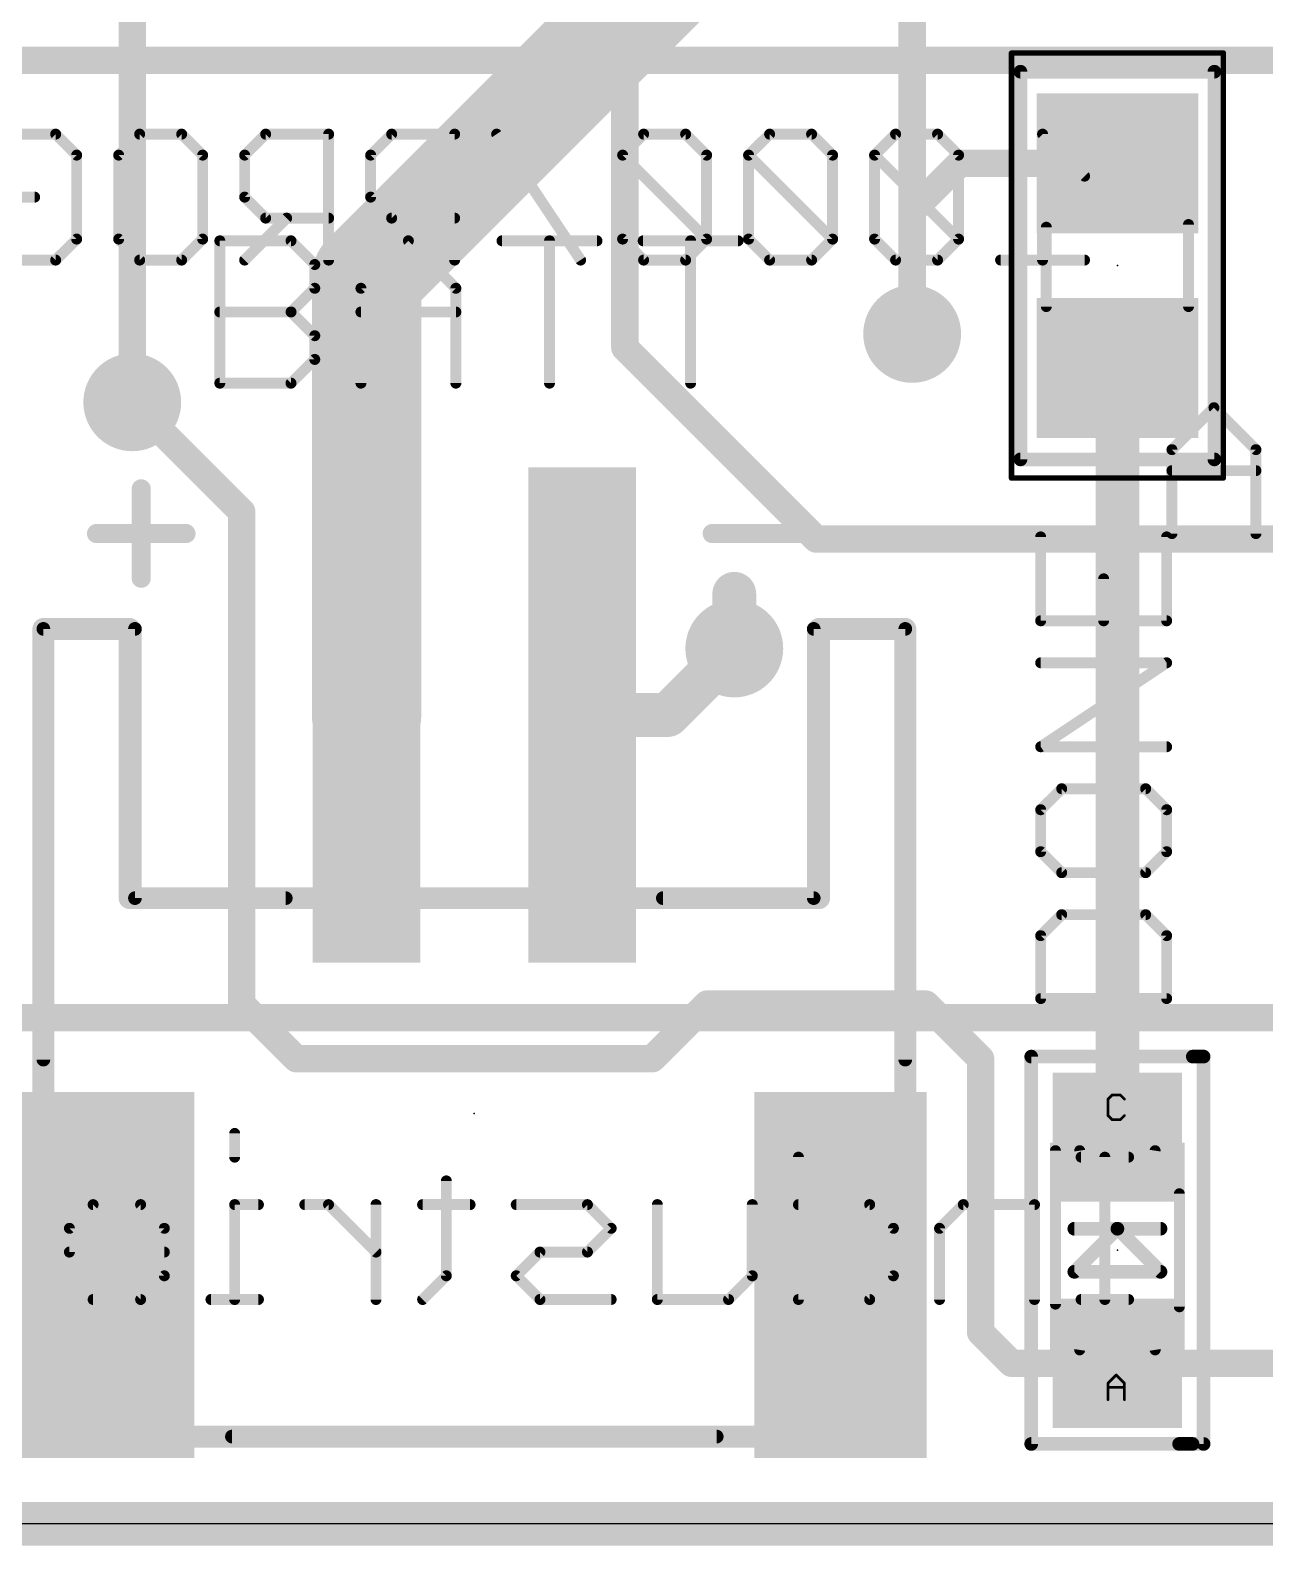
# Model space of a CAD drawing. Extents: x -0.2 to 35.2, y -0.2 to 35.2.
# Drawn here: x 6.17 to 17.62, y -0.2 to 13.87 of the extents above; entities that cross this region are included whole.
import ezdxf

# ---------------------------------------------------------------- set-up
doc = ezdxf.new("R2010")
doc.units = 0
for name, color, linetype in [('1', 12, 'CONTINUOUS'), ('16', 132, 'CONTINUOUS'), ('18', 110, 'CONTINUOUS'), ('20', 53, 'CONTINUOUS'), ('21', 40, 'CONTINUOUS'), ('22', 6, 'CONTINUOUS'), ('23', 53, 'CONTINUOUS'), ('39', 12, 'CONTINUOUS'), ('51', 253, 'CONTINUOUS')]:
    doc.layers.add(name, color=color, linetype=linetype)

# ---------------------------------------------------------------- blocks, each defined once
blk = doc.blocks.new('RECT')
blk.add_solid([(-0.5, -0.5), (0.5, -0.5), (-0.5, 0.5), (0.5, 0.5)])
blk = doc.blocks.new('ROUNDV')
at = {"const_width": 0.5}
blk.add_lwpolyline([(0, -0.25, 1), (0, 0.25, 1), (0, -0.25)], format="xyb", dxfattribs=at)

msp = doc.modelspace()

# ---------------------------------------------------------------- linework, layer by layer
at = {"layer": '1'}
for points, const_width in [([(9.287, 11.573), (12.954, 15.24)], 1.016), ([(14.351, 12.192), (14.793, 12.634)], 0.254), ([(14.793, 12.634), (16.256, 12.634)], 0.254), ([(14.351, 11.049), (14.351, 12.192)], 0.254), ([(9.287, 7.51), (9.287, 11.573)], 1.016), ([(16.256, 3.59), (16.256, 10.734)], 0.4064), ([(8.128, 9.398), (7.112, 10.414)], 0.254), ([(8.128, 4.826), (8.128, 9.398)], 0.254), ([(12.082, 7.51), (12.7, 8.128)], 0.4064), ([(11.287, 7.51), (12.082, 7.51)], 0.4064), ([(8.128, 4.826), (8.636, 4.318)], 0.254), ([(11.938, 4.318), (12.446, 4.826)], 0.254), ([(12.446, 4.826), (14.478, 4.826)], 0.254), ([(14.478, 4.826), (14.986, 4.318)], 0.254), ([(8.636, 4.318), (11.938, 4.318)], 0.254), ([(14.986, 4.318), (14.986, 1.778)], 0.254), ([(14.986, 1.778), (15.274, 1.49)], 0.254), ([(15.274, 1.49), (16.256, 1.49)], 0.254), ([(16.256, 1.49), (18.796, 1.49)], 0.254)]:
    msp.add_lwpolyline(points, dxfattribs=dict(at, const_width=const_width))
for points, const_width in [([(14.793, 12.6975, 1), (14.793, 12.5705)], 0.127), ([(14.8379, 12.5891, 1), (14.7481, 12.6789)], 0.127), ([(16.256, 12.5705, 1), (16.256, 12.6975)], 0.127), ([(14.4145, 12.192, 1), (14.2875, 12.192)], 0.127), ([(14.3061, 12.2369, 1), (14.3959, 12.1471)], 0.127), ([(9.541, 11.573, 1), (9.033, 11.573)], 0.508), ([(9.1074, 11.7526, 1), (9.4666, 11.3934)], 0.508), ([(14.2875, 11.049, 1), (14.4145, 11.049)], 0.127), ([(16.3576, 10.734, 1), (16.1544, 10.734)], 0.2032), ([(7.1569, 10.4589, 1), (7.0671, 10.3691)], 0.127), ([(8.1915, 9.398, 1), (8.0645, 9.398)], 0.127), ([(8.0831, 9.3531, 1), (8.1729, 9.4429)], 0.127), ([(12.7718, 8.0562, 1), (12.6282, 8.1998)], 0.2032), ([(9.033, 7.51, 1), (9.541, 7.51)], 0.508), ([(11.287, 7.6116, 1), (11.287, 7.4084)], 0.2032), ([(12.0102, 7.5818, 1), (12.1538, 7.4382)], 0.2032), ([(12.082, 7.4084, 1), (12.082, 7.6116)], 0.2032), ([(8.1729, 4.8709, 1), (8.0831, 4.7811)], 0.127), ([(12.446, 4.8895, 1), (12.446, 4.7625)], 0.127), ([(12.4909, 4.7811, 1), (12.4011, 4.8709)], 0.127), ([(14.5229, 4.8709, 1), (14.4331, 4.7811)], 0.127), ([(14.478, 4.7625, 1), (14.478, 4.8895)], 0.127), ([(8.0645, 4.826, 1), (8.1915, 4.826)], 0.127), ([(8.636, 4.3815, 1), (8.636, 4.2545)], 0.127), ([(8.5911, 4.2731, 1), (8.6809, 4.3629)], 0.127), ([(11.8931, 4.3629, 1), (11.9829, 4.2731)], 0.127), ([(11.938, 4.2545, 1), (11.938, 4.3815)], 0.127), ([(15.0495, 4.318, 1), (14.9225, 4.318)], 0.127), ([(14.9411, 4.2731, 1), (15.0309, 4.3629)], 0.127), ([(16.1544, 3.59, 1), (16.3576, 3.59)], 0.2032), ([(15.0309, 1.8229, 1), (14.9411, 1.7331)], 0.127), ([(14.9225, 1.778, 1), (15.0495, 1.778)], 0.127), ([(15.274, 1.5535, 1), (15.274, 1.4265)], 0.127), ([(15.2291, 1.4451, 1), (15.3189, 1.5349)], 0.127), ([(16.256, 1.5535, 1), (16.256, 1.4265)], 0.127), ([(16.256, 1.4265, 1), (16.256, 1.5535)], 0.127)]:
    msp.add_lwpolyline(points, format="xyb", dxfattribs=dict(at, const_width=const_width))
at = {"layer": '16'}
for points, const_width in [([(7.112, 10.414), (7.112, 21.59)], 0.254), ([(11.684, 10.922), (11.684, 20.828)], 0.254), ([(14.351, 11.049), (14.351, 16.256)], 0.254), ([(11.684, 10.922), (13.462, 9.144)], 0.254), ([(13.462, 9.144), (19.558, 9.144)], 0.254), ([(12.7, 8.128), (12.7, 8.636)], 0.4064), ([(35, 0), (0, 0)], 0.4064)]:
    msp.add_lwpolyline(points, dxfattribs=dict(at, const_width=const_width))
for points, const_width in [([(11.7289, 10.9669, 1), (11.6391, 10.8771)], 0.127), ([(11.6205, 10.922, 1), (11.7475, 10.922)], 0.127), ([(14.2875, 11.049, 1), (14.4145, 11.049)], 0.127), ([(7.0485, 10.414, 1), (7.1755, 10.414)], 0.127), ([(13.462, 9.2075, 1), (13.462, 9.0805)], 0.127), ([(13.4171, 9.0991, 1), (13.5069, 9.1889)], 0.127), ([(12.8016, 8.636, 1), (12.5984, 8.636)], 0.2032), ([(12.5984, 8.128, 1), (12.8016, 8.128)], 0.2032)]:
    msp.add_lwpolyline(points, format="xyb", dxfattribs=dict(at, const_width=const_width))
at = {"layer": '20'}
msp.add_line((32, 0), (3, 0), dxfattribs=at)
at = {"layer": '21'}
for points, const_width in [([(15.3878, 13.484, 1), (15.3242, 13.484)], 0.0635), ([(15.356, 13.5158, 1), (15.356, 13.4522)], 0.0635), ([(17.1878, 13.484, 1), (17.1243, 13.484)], 0.0635), ([(17.156, 13.4522, 1), (17.156, 13.5158)], 0.0635), ([(7.9502, 11.9137, 1), (7.8994, 11.9137)], 0.0508), ([(7.9248, 11.9391, 1), (7.9248, 11.8883)], 0.0508), ([(8.6037, 11.9317, 1), (8.5678, 11.8958)], 0.0508), ([(8.5858, 11.8883, 1), (8.5858, 11.9391)], 0.0508), ([(9.6931, 11.9317, 1), (9.6572, 11.8958)], 0.0508), ([(9.6931, 11.8958, 1), (9.6572, 11.9317)], 0.0508), ([(10.5442, 11.9391, 1), (10.5442, 11.8883)], 0.0508), ([(11.0103, 11.9137, 1), (10.9595, 11.9137)], 0.0508), ([(11.4255, 11.8883, 1), (11.4255, 11.9391)], 0.0508), ([(11.854, 11.9391, 1), (11.854, 11.8883)], 0.0508), ([(12.32, 11.9137, 1), (12.2692, 11.9137)], 0.0508), ([(12.7353, 11.8883, 1), (12.7353, 11.9391)], 0.0508), ([(8.8315, 11.6934, 1), (8.7807, 11.6934)], 0.0508), ([(8.7881, 11.6754, 1), (8.824, 11.7114)], 0.0508), ([(8.7807, 11.4731, 1), (8.8315, 11.4731)], 0.0508), ([(8.824, 11.4551, 1), (8.7881, 11.491)], 0.0508), ([(9.2599, 11.4731, 1), (9.2091, 11.4731)], 0.0508), ([(9.2166, 11.491, 1), (9.2525, 11.4551)], 0.0508), ([(10.1412, 11.4731, 1), (10.0904, 11.4731)], 0.0508), ([(10.0978, 11.4551, 1), (10.1338, 11.491)], 0.0508), ([(7.9248, 11.2782, 1), (7.9248, 11.2274)], 0.0508), ([(8.6037, 11.2707, 1), (8.5678, 11.2348)], 0.0508), ([(8.5678, 11.2707, 1), (8.6037, 11.2348)], 0.0508), ([(8.5858, 11.2274, 1), (8.5858, 11.2782)], 0.0508), ([(9.2345, 11.2782, 1), (9.2345, 11.2274)], 0.0508), ([(10.1158, 11.2274, 1), (10.1158, 11.2782)], 0.0508), ([(8.8315, 11.0324, 1), (8.7807, 11.0324)], 0.0508), ([(8.7881, 11.0145, 1), (8.824, 11.0504)], 0.0508), ([(8.7807, 10.8121, 1), (8.8315, 10.8121)], 0.0508), ([(8.824, 10.7942, 1), (8.7881, 10.8301)], 0.0508), ([(7.9248, 10.6172, 1), (7.9248, 10.5664)], 0.0508), ([(7.8994, 10.5918, 1), (7.9502, 10.5918)], 0.0508), ([(8.5678, 10.6098, 1), (8.6037, 10.5738)], 0.0508), ([(8.5858, 10.5664, 1), (8.5858, 10.6172)], 0.0508), ([(9.2091, 10.5918, 1), (9.2599, 10.5918)], 0.0508), ([(10.0904, 10.5918, 1), (10.1412, 10.5918)], 0.0508), ([(10.9595, 10.5918, 1), (11.0103, 10.5918)], 0.0508), ([(12.2692, 10.5918, 1), (12.32, 10.5918)], 0.0508), ([(15.356, 9.9158, 1), (15.356, 9.8522)], 0.0635), ([(15.3242, 9.884, 1), (15.3878, 9.884)], 0.0635), ([(17.1243, 9.884, 1), (17.1878, 9.884)], 0.0635), ([(17.156, 9.8522, 1), (17.156, 9.9158)], 0.0635), ([(7.2398, 9.6106, 1), (7.1509, 9.6106)], 0.0889), ([(6.7802, 9.2398, 1), (6.7802, 9.1509)], 0.0889), ([(7.6106, 9.1509, 1), (7.6106, 9.2398)], 0.0889), ([(12.4952, 9.2398, 1), (12.4952, 9.1509)], 0.0889), ([(13.3256, 9.1509, 1), (13.3256, 9.2398)], 0.0889), ([(15.5692, 9.1646, 1), (15.5184, 9.1646)], 0.0508), ([(16.7386, 9.1646, 1), (16.6878, 9.1646)], 0.0508), ([(7.1509, 8.7801, 1), (7.2398, 8.7801)], 0.0889), ([(16.1539, 8.7748, 1), (16.1031, 8.7748)], 0.0508), ([(6.287, 8.3418, 1), (6.287, 8.2782)], 0.0635), ([(6.3187, 8.31, 1), (6.2553, 8.31)], 0.0635), ([(7.1688, 8.31, 1), (7.1053, 8.31)], 0.0635), ([(7.137, 8.2782, 1), (7.137, 8.3418)], 0.0635), ([(13.4688, 8.31, 1), (13.4053, 8.31)], 0.0635), ([(13.437, 8.3418, 1), (13.437, 8.2782)], 0.0635), ([(14.3188, 8.31, 1), (14.2553, 8.31)], 0.0635), ([(14.287, 8.2782, 1), (14.287, 8.3418)], 0.0635), ([(15.5438, 8.4104, 1), (15.5438, 8.3596)], 0.0508), ([(15.5184, 8.385, 1), (15.5692, 8.385)], 0.0508), ([(16.1031, 8.385, 1), (16.1539, 8.385)], 0.0508), ([(16.6878, 8.385, 1), (16.7386, 8.385)], 0.0508), ([(16.7132, 8.3596, 1), (16.7132, 8.4104)], 0.0508), ([(15.5438, 8.0206, 1), (15.5438, 7.9698)], 0.0508), ([(16.7273, 7.9741, 1), (16.6991, 8.0163)], 0.0508), ([(16.7132, 7.9698, 1), (16.7132, 8.0206)], 0.0508), ([(15.5438, 7.241, 1), (15.5438, 7.1902)], 0.0508), ([(15.5297, 7.2367, 1), (15.5579, 7.1945)], 0.0508), ([(16.7132, 7.1902, 1), (16.7132, 7.241)], 0.0508), ([(15.7387, 6.8512, 1), (15.7387, 6.8004)], 0.0508), ([(15.7567, 6.8078, 1), (15.7207, 6.8438)], 0.0508), ([(16.5363, 6.8438, 1), (16.5003, 6.8078)], 0.0508), ([(16.5183, 6.8004, 1), (16.5183, 6.8512)], 0.0508), ([(15.5258, 6.6489, 1), (15.5618, 6.6129)], 0.0508), ([(15.5692, 6.6309, 1), (15.5184, 6.6309)], 0.0508), ([(16.7386, 6.6309, 1), (16.6878, 6.6309)], 0.0508), ([(16.6952, 6.6129, 1), (16.7312, 6.6489)], 0.0508), ([(15.5618, 6.2591, 1), (15.5258, 6.2231)], 0.0508), ([(15.5184, 6.2411, 1), (15.5692, 6.2411)], 0.0508), ([(16.6878, 6.2411, 1), (16.7386, 6.2411)], 0.0508), ([(16.7312, 6.2231, 1), (16.6952, 6.2591)], 0.0508), ([(15.7387, 6.0716, 1), (15.7387, 6.0208)], 0.0508), ([(15.7207, 6.0282, 1), (15.7567, 6.0642)], 0.0508), ([(16.5003, 6.0642, 1), (16.5363, 6.0282)], 0.0508), ([(16.5183, 6.0208, 1), (16.5183, 6.0716)], 0.0508), ([(7.137, 5.8418, 1), (7.137, 5.7783)], 0.0635), ([(7.1053, 5.81, 1), (7.1688, 5.81)], 0.0635), ([(8.537, 5.7783, 1), (8.537, 5.8418)], 0.0635), ([(12.037, 5.8418, 1), (12.037, 5.7783)], 0.0635), ([(13.4053, 5.81, 1), (13.4688, 5.81)], 0.0635), ([(13.437, 5.7783, 1), (13.437, 5.8418)], 0.0635), ([(15.7387, 5.6818, 1), (15.7387, 5.631)], 0.0508), ([(15.7567, 5.6384, 1), (15.7207, 5.6744)], 0.0508), ([(16.5363, 5.6744, 1), (16.5003, 5.6384)], 0.0508), ([(16.5183, 5.631, 1), (16.5183, 5.6818)], 0.0508), ([(15.5258, 5.4795, 1), (15.5618, 5.4435)], 0.0508), ([(15.5692, 5.4615, 1), (15.5184, 5.4615)], 0.0508), ([(16.7386, 5.4615, 1), (16.6878, 5.4615)], 0.0508), ([(16.6952, 5.4435, 1), (16.7312, 5.4795)], 0.0508), ([(15.5438, 4.9022, 1), (15.5438, 4.8514)], 0.0508), ([(16.7132, 4.8514, 1), (16.7132, 4.9022)], 0.0508), ([(15.5184, 4.8768, 1), (15.5692, 4.8768)], 0.0508), ([(16.6878, 4.8768, 1), (16.7386, 4.8768)], 0.0508), ([(15.456, 4.3702, 1), (15.456, 4.3068)], 0.0635), ([(15.4878, 4.3385, 1), (15.4243, 4.3385)], 0.0635), ([(16.956, 4.3702, 1), (16.956, 4.3068)], 0.0635), ([(16.953, 4.3068, 1), (16.953, 4.3702)], 0.0635), ([(17.0877, 4.3385, 1), (17.0243, 4.3385)], 0.0635), ([(17.056, 4.3068, 1), (17.056, 4.3702)], 0.0635), ([(6.2553, 4.31, 1), (6.3187, 4.31)], 0.0635), ([(14.2553, 4.31, 1), (14.3188, 4.31)], 0.0635), ([(15.856, 2.7718, 1), (15.856, 2.7083)], 0.0635), ([(16.2785, 2.7625, 1), (16.2335, 2.7175)], 0.0635), ([(16.256, 2.7718, 1), (16.256, 2.7083)], 0.0635), ([(16.2785, 2.7175, 1), (16.2335, 2.7625)], 0.0635), ([(16.256, 2.7083, 1), (16.256, 2.7718)], 0.0635), ([(16.656, 2.7083, 1), (16.656, 2.7718)], 0.0635), ([(15.8335, 2.3625, 1), (15.8785, 2.3175)], 0.0635), ([(15.856, 2.3718, 1), (15.856, 2.3083)], 0.0635), ([(16.6335, 2.3175, 1), (16.6785, 2.3625)], 0.0635), ([(16.656, 2.3083, 1), (16.656, 2.3718)], 0.0635), ([(8.037, 0.8417, 1), (8.037, 0.7783)], 0.0635), ([(12.537, 0.7783, 1), (12.537, 0.8417)], 0.0635), ([(15.456, 0.7732, 1), (15.456, 0.7098)], 0.0635), ([(15.4243, 0.7415, 1), (15.4878, 0.7415)], 0.0635), ([(16.829, 0.7732, 1), (16.829, 0.7098)], 0.0635), ([(16.829, 0.7732, 1), (16.829, 0.7098)], 0.0635), ([(16.829, 0.7098, 1), (16.829, 0.7732)], 0.0635), ([(16.953, 0.7098, 1), (16.953, 0.7732)], 0.0635), ([(17.0243, 0.7415, 1), (17.0877, 0.7415)], 0.0635), ([(17.056, 0.7098, 1), (17.056, 0.7732)], 0.0635)]:
    msp.add_lwpolyline(points, format="xyb", dxfattribs=dict(at, const_width=const_width))
for points, const_width in [([(15.356, 9.884), (15.356, 13.484)], 0.127), ([(15.356, 13.484), (17.156, 13.484)], 0.127), ([(17.156, 13.484), (17.156, 9.884)], 0.127), ([(7.9248, 10.5918), (7.9248, 11.9137)], 0.1016), ([(7.9248, 11.9137), (8.5858, 11.9137)], 0.1016), ([(8.5858, 11.9137), (8.8061, 11.6934)], 0.1016), ([(9.2345, 11.4731), (9.6752, 11.9137)], 0.1016), ([(9.6752, 11.9137), (10.1158, 11.4731)], 0.1016), ([(10.5442, 11.9137), (11.4255, 11.9137)], 0.1016), ([(10.9849, 10.5918), (10.9849, 11.9137)], 0.1016), ([(11.854, 11.9137), (12.7353, 11.9137)], 0.1016), ([(12.2946, 10.5918), (12.2946, 11.9137)], 0.1016), ([(8.8061, 11.6934), (8.8061, 11.4731)], 0.1016), ([(8.8061, 11.4731), (8.5858, 11.2528)], 0.1016), ([(9.2345, 10.5918), (9.2345, 11.4731)], 0.1016), ([(10.1158, 11.4731), (10.1158, 10.5918)], 0.1016), ([(7.9248, 11.2528), (8.5858, 11.2528)], 0.1016), ([(8.5858, 11.2528), (8.8061, 11.0324)], 0.1016), ([(9.2345, 11.2528), (10.1158, 11.2528)], 0.1016), ([(8.8061, 11.0324), (8.8061, 10.8121)], 0.1016), ([(8.8061, 10.8121), (8.5858, 10.5918)], 0.1016), ([(8.5858, 10.5918), (7.9248, 10.5918)], 0.1016), ([(17.156, 9.884), (15.356, 9.884)], 0.127), ([(7.1954, 9.6106), (7.1954, 8.7801)], 0.1778), ([(6.7802, 9.1953), (7.6106, 9.1953)], 0.1778), ([(12.4952, 9.1953), (13.3256, 9.1953)], 0.1778), ([(15.5438, 9.1646), (15.5438, 8.385)], 0.1016), ([(16.7132, 8.385), (16.7132, 9.1646)], 0.1016), ([(16.1285, 8.385), (16.1285, 8.7748)], 0.1016), ([(6.287, 4.31), (6.287, 8.31)], 0.127), ([(6.287, 8.31), (7.137, 8.31)], 0.127), ([(7.137, 8.31), (7.137, 5.81)], 0.127), ([(13.437, 5.81), (13.437, 8.31)], 0.127), ([(13.437, 8.31), (14.287, 8.31)], 0.127), ([(14.287, 8.31), (14.287, 4.31)], 0.127), ([(15.5438, 8.385), (16.7132, 8.385)], 0.1016), ([(15.5438, 7.2156), (16.7132, 7.9952)], 0.1016), ([(16.7132, 7.9952), (15.5438, 7.9952)], 0.1016), ([(16.7132, 7.2156), (15.5438, 7.2156)], 0.1016), ([(15.7387, 6.8258), (15.5438, 6.6309)], 0.1016), ([(16.5183, 6.8258), (15.7387, 6.8258)], 0.1016), ([(16.7132, 6.6309), (16.5183, 6.8258)], 0.1016), ([(15.5438, 6.6309), (15.5438, 6.2411)], 0.1016), ([(16.7132, 6.2411), (16.7132, 6.6309)], 0.1016), ([(15.5438, 6.2411), (15.7387, 6.0462)], 0.1016), ([(16.5183, 6.0462), (16.7132, 6.2411)], 0.1016), ([(15.7387, 6.0462), (16.5183, 6.0462)], 0.1016), ([(7.137, 5.81), (8.537, 5.81)], 0.127), ([(12.037, 5.81), (13.437, 5.81)], 0.127), ([(15.7387, 5.6564), (15.5438, 5.4615)], 0.1016), ([(16.5183, 5.6564), (15.7387, 5.6564)], 0.1016), ([(16.7132, 5.4615), (16.5183, 5.6564)], 0.1016), ([(15.5438, 5.4615), (15.5438, 4.8768)], 0.1016), ([(16.7132, 4.8768), (16.7132, 5.4615)], 0.1016), ([(15.5438, 4.8768), (16.7132, 4.8768)], 0.1016), ([(15.456, 0.7415), (15.456, 4.3385)], 0.127), ([(15.456, 4.3385), (16.953, 4.3385)], 0.127), ([(16.956, 4.3385), (17.056, 4.3385)], 0.127), ([(17.056, 4.3385), (17.056, 0.7415)], 0.127), ([(15.856, 2.74), (16.256, 2.74)], 0.127), ([(16.256, 2.74), (15.856, 2.34)], 0.127), ([(16.256, 2.74), (16.656, 2.74)], 0.127), ([(16.656, 2.34), (16.256, 2.74)], 0.127), ([(15.856, 2.34), (16.656, 2.34)], 0.127), ([(12.537, 0.81), (8.037, 0.81)], 0.127), ([(16.829, 0.7415), (15.456, 0.7415)], 0.127), ([(16.953, 0.7415), (16.829, 0.7415)], 0.127), ([(17.056, 0.7415), (16.829, 0.7415)], 0.127)]:
    msp.add_lwpolyline(points, dxfattribs=dict(at, const_width=const_width))
at = {"layer": '22'}
for points, const_width in [([(4.572, 13.589), (29.718, 13.589)], 0.254), ([(6.0113, 12.9042), (6.4011, 12.9042)], 0.1016), ([(6.4011, 12.9042), (6.596, 12.7093)], 0.1016), ([(6.9858, 12.7093), (7.1807, 12.9042)], 0.1016), ([(7.1807, 12.9042), (7.5705, 12.9042)], 0.1016), ([(7.5705, 12.9042), (7.7654, 12.7093)], 0.1016), ([(8.3501, 12.9042), (8.1552, 12.7093)], 0.1016), ([(8.9348, 12.9042), (8.3501, 12.9042)], 0.1016), ([(8.9348, 11.7348), (8.9348, 12.9042)], 0.1016), ([(9.5195, 12.9042), (9.3246, 12.7093)], 0.1016), ([(10.1042, 12.9042), (9.5195, 12.9042)], 0.1016), ([(10.1042, 11.7348), (10.1042, 12.9042)], 0.1016), ([(11.2736, 11.7348), (10.494, 12.9042)], 0.1016), ([(11.8583, 12.9042), (11.6634, 12.7093)], 0.1016), ([(12.2481, 12.9042), (11.8583, 12.9042)], 0.1016), ([(12.443, 12.7093), (12.2481, 12.9042)], 0.1016), ([(13.0277, 12.9042), (12.8328, 12.7093)], 0.1016), ([(13.4175, 12.9042), (13.0277, 12.9042)], 0.1016), ([(13.6124, 12.7093), (13.4175, 12.9042)], 0.1016), ([(14.1971, 12.9042), (14.0022, 12.7093)], 0.1016), ([(14.5869, 12.9042), (14.1971, 12.9042)], 0.1016), ([(14.7818, 12.7093), (14.5869, 12.9042)], 0.1016), ([(15.9512, 12.5144), (15.5614, 12.9042)], 0.1016), ([(15.5614, 12.9042), (15.5614, 11.7348)], 0.1016), ([(6.596, 12.7093), (6.596, 11.9297)], 0.1016), ([(6.9858, 11.9297), (6.9858, 12.7093)], 0.1016), ([(7.7654, 12.7093), (7.7654, 11.9297)], 0.1016), ([(8.1552, 12.7093), (8.1552, 12.3195)], 0.1016), ([(9.3246, 12.7093), (9.3246, 12.3195)], 0.1016), ([(11.6634, 12.7093), (11.6634, 11.9297)], 0.1016), ([(12.443, 11.9297), (11.6634, 12.7093)], 0.1016), ([(12.443, 11.9297), (12.443, 12.7093)], 0.1016), ([(12.8328, 12.7093), (12.8328, 11.9297)], 0.1016), ([(13.6124, 11.9297), (12.8328, 12.7093)], 0.1016), ([(13.6124, 11.9297), (13.6124, 12.7093)], 0.1016), ([(14.0022, 12.7093), (14.0022, 11.9297)], 0.1016), ([(14.7818, 11.9297), (14.0022, 12.7093)], 0.1016), ([(14.7818, 11.9297), (14.7818, 12.7093)], 0.1016), ([(5.8164, 12.3195), (6.2062, 12.3195)], 0.1016), ([(8.1552, 12.3195), (8.3501, 12.1246)], 0.1016), ([(9.3246, 12.3195), (9.5195, 12.1246)], 0.1016), ([(8.545, 12.1246), (8.1552, 11.7348)], 0.1016), ([(8.3501, 12.1246), (8.9348, 12.1246)], 0.1016), ([(9.5195, 12.1246), (10.1042, 12.1246)], 0.1016), ([(6.596, 11.9297), (6.4011, 11.7348)], 0.1016), ([(7.1807, 11.7348), (6.9858, 11.9297)], 0.1016), ([(7.7654, 11.9297), (7.5705, 11.7348)], 0.1016), ([(11.6634, 11.9297), (11.8583, 11.7348)], 0.1016), ([(12.2481, 11.7348), (12.443, 11.9297)], 0.1016), ([(12.8328, 11.9297), (13.0277, 11.7348)], 0.1016), ([(13.4175, 11.7348), (13.6124, 11.9297)], 0.1016), ([(14.0022, 11.9297), (14.1971, 11.7348)], 0.1016), ([(14.5869, 11.7348), (14.7818, 11.9297)], 0.1016), ([(6.4011, 11.7348), (6.0113, 11.7348)], 0.1016), ([(7.5705, 11.7348), (7.1807, 11.7348)], 0.1016), ([(11.8583, 11.7348), (12.2481, 11.7348)], 0.1016), ([(13.0277, 11.7348), (13.4175, 11.7348)], 0.1016), ([(14.1971, 11.7348), (14.5869, 11.7348)], 0.1016), ([(15.9512, 11.7348), (15.1716, 11.7348)], 0.1016), ([(17.1521, 10.3642), (16.7623, 9.9744)], 0.1016), ([(17.5419, 9.9744), (17.1521, 10.3642)], 0.1016), ([(16.7623, 9.9744), (16.7623, 9.1948)], 0.1016), ([(17.5419, 9.1948), (17.5419, 9.9744)], 0.1016), ([(17.5419, 9.7795), (16.7623, 9.7795)], 0.1016), ([(29.718, 4.699), (4.572, 4.699)], 0.254), ([(8.0627, 3.6251), (8.0627, 3.4047)], 0.1016), ([(13.2955, 3.4047), (13.2955, 2.0828)], 0.1016), ([(16.3597, 3.4047), (15.919, 3.4047)], 0.1016), ([(16.1394, 2.0828), (16.1394, 3.4047)], 0.1016), ([(10.0273, 3.1844), (10.0273, 2.3031)], 0.1016), ([(6.7489, 2.9641), (6.5286, 2.7438)], 0.1016), ([(7.1896, 2.9641), (6.7489, 2.9641)], 0.1016), ([(7.4099, 2.7438), (7.1896, 2.9641)], 0.1016), ([(8.2831, 2.9641), (8.0627, 2.9641)], 0.1016), ([(8.0627, 2.9641), (8.0627, 2.0828)], 0.1016), ([(8.9338, 2.9641), (8.7135, 2.9641)], 0.1016), ([(9.3745, 2.5234), (8.9338, 2.9641)], 0.1016), ([(9.3745, 2.0828), (9.3745, 2.9641)], 0.1016), ([(10.2476, 2.9641), (9.807, 2.9641)], 0.1016), ([(11.337, 2.9641), (10.6761, 2.9641)], 0.1016), ([(11.5574, 2.7438), (11.337, 2.9641)], 0.1016), ([(11.9858, 2.0828), (11.9858, 2.9641)], 0.1016), ([(12.8671, 2.9641), (12.8671, 2.3031)], 0.1016), ([(13.9565, 2.9641), (13.2955, 2.9641)], 0.1016), ([(14.1768, 2.7438), (13.9565, 2.9641)], 0.1016), ([(14.8256, 2.9641), (14.6053, 2.7438)], 0.1016), ([(15.4865, 2.9641), (14.8256, 2.9641)], 0.1016), ([(15.4865, 2.0828), (15.4865, 2.9641)], 0.1016), ([(6.5286, 2.7438), (6.5286, 2.5234)], 0.1016), ([(7.4099, 2.3031), (7.4099, 2.7438)], 0.1016), ([(11.337, 2.5234), (11.5574, 2.7438)], 0.1016), ([(14.1768, 2.3031), (14.1768, 2.7438)], 0.1016), ([(14.6053, 2.7438), (14.6053, 2.0828)], 0.1016), ([(6.5286, 2.5234), (7.4099, 2.5234)], 0.1016), ([(10.6761, 2.3031), (10.8964, 2.5234)], 0.1016), ([(10.8964, 2.5234), (11.337, 2.5234)], 0.1016), ([(7.1896, 2.0828), (7.4099, 2.3031)], 0.1016), ([(10.0273, 2.3031), (9.807, 2.0828)], 0.1016), ([(10.8964, 2.0828), (10.6761, 2.3031)], 0.1016), ([(12.8671, 2.3031), (12.6468, 2.0828)], 0.1016), ([(13.9565, 2.0828), (14.1768, 2.3031)], 0.1016), ([(6.7489, 2.0828), (7.1896, 2.0828)], 0.1016), ([(8.2831, 2.0828), (7.8424, 2.0828)], 0.1016), ([(11.5574, 2.0828), (10.8964, 2.0828)], 0.1016), ([(12.6468, 2.0828), (11.9858, 2.0828)], 0.1016), ([(13.2955, 2.0828), (13.9565, 2.0828)], 0.1016), ([(16.3597, 2.0828), (15.919, 2.0828)], 0.1016)]:
    msp.add_lwpolyline(points, dxfattribs=dict(at, const_width=const_width))
at = {"layer": '22', "const_width": 0.0508}
for points in [[(6.4191, 12.9222, 1), (6.3832, 12.8862)], [(6.4011, 12.8788, 1), (6.4011, 12.9296)], [(7.1807, 12.9296, 1), (7.1807, 12.8788)], [(7.1987, 12.8862, 1), (7.1628, 12.9222)], [(7.5885, 12.9222, 1), (7.5526, 12.8862)], [(7.5705, 12.8788, 1), (7.5705, 12.9296)], [(8.3501, 12.9296, 1), (8.3501, 12.8788)], [(8.3681, 12.8862, 1), (8.3322, 12.9222)], [(8.9602, 12.9042, 1), (8.9094, 12.9042)], [(8.9348, 12.8788, 1), (8.9348, 12.9296)], [(9.5195, 12.9296, 1), (9.5195, 12.8788)], [(9.5375, 12.8862, 1), (9.5016, 12.9222)], [(10.1296, 12.9042, 1), (10.0788, 12.9042)], [(10.1042, 12.8788, 1), (10.1042, 12.9296)], [(10.5151, 12.9183, 1), (10.4729, 12.8901)], [(11.8583, 12.9296, 1), (11.8583, 12.8788)], [(11.8763, 12.8862, 1), (11.8404, 12.9222)], [(12.2661, 12.9222, 1), (12.2302, 12.8862)], [(12.2481, 12.8788, 1), (12.2481, 12.9296)], [(13.0277, 12.9296, 1), (13.0277, 12.8788)], [(13.0457, 12.8862, 1), (13.0097, 12.9222)], [(13.4355, 12.9222, 1), (13.3995, 12.8862)], [(13.4175, 12.8788, 1), (13.4175, 12.9296)], [(14.1971, 12.9296, 1), (14.1971, 12.8788)], [(14.2151, 12.8862, 1), (14.1791, 12.9222)], [(14.6049, 12.9222, 1), (14.5689, 12.8862)], [(14.5869, 12.8788, 1), (14.5869, 12.9296)], [(15.5794, 12.9222, 1), (15.5434, 12.8862)], [(15.5868, 12.9042, 1), (15.536, 12.9042)], [(6.6214, 12.7093, 1), (6.5706, 12.7093)], [(6.5781, 12.6913, 1), (6.614, 12.7273)], [(7.0112, 12.7093, 1), (6.9604, 12.7093)], [(6.9679, 12.7273, 1), (7.0038, 12.6913)], [(7.7908, 12.7093, 1), (7.74, 12.7093)], [(7.7475, 12.6913, 1), (7.7834, 12.7273)], [(8.1806, 12.7093, 1), (8.1298, 12.7093)], [(8.1373, 12.7273, 1), (8.1732, 12.6913)], [(9.35, 12.7093, 1), (9.2992, 12.7093)], [(9.3067, 12.7273, 1), (9.3426, 12.6913)], [(11.6888, 12.7093, 1), (11.638, 12.7093)], [(11.6814, 12.7273, 1), (11.6455, 12.6913)], [(11.6455, 12.7273, 1), (11.6814, 12.6913)], [(12.4684, 12.7093, 1), (12.4176, 12.7093)], [(12.425, 12.6913, 1), (12.461, 12.7273)], [(12.8508, 12.7273, 1), (12.8148, 12.6913)], [(12.8148, 12.7273, 1), (12.8508, 12.6913)], [(12.8582, 12.7093, 1), (12.8074, 12.7093)], [(13.6378, 12.7093, 1), (13.587, 12.7093)], [(13.5944, 12.6913, 1), (13.6304, 12.7273)], [(14.0202, 12.7273, 1), (13.9842, 12.6913)], [(13.9842, 12.7273, 1), (14.0202, 12.6913)], [(14.0276, 12.7093, 1), (13.9768, 12.7093)], [(14.8072, 12.7093, 1), (14.7564, 12.7093)], [(14.7638, 12.6913, 1), (14.7998, 12.7273)], [(15.9332, 12.4964, 1), (15.9692, 12.5324)], [(6.2062, 12.2941, 1), (6.2062, 12.3449)], [(8.1732, 12.3375, 1), (8.1373, 12.3015)], [(8.1298, 12.3195, 1), (8.1806, 12.3195)], [(9.3426, 12.3375, 1), (9.3067, 12.3015)], [(9.2992, 12.3195, 1), (9.35, 12.3195)], [(8.3501, 12.15, 1), (8.3501, 12.0992)], [(8.3322, 12.1066, 1), (8.3681, 12.1426)], [(8.563, 12.1066, 1), (8.5271, 12.1426)], [(8.9348, 12.0992, 1), (8.9348, 12.15)], [(9.5195, 12.15, 1), (9.5195, 12.0992)], [(9.5016, 12.1066, 1), (9.5375, 12.1426)], [(10.1042, 12.0992, 1), (10.1042, 12.15)], [(6.614, 11.9117, 1), (6.5781, 11.9477)], [(7.0038, 11.9477, 1), (6.9679, 11.9117)], [(7.7834, 11.9117, 1), (7.7475, 11.9477)], [(11.6814, 11.9477, 1), (11.6455, 11.9117)], [(12.461, 11.9117, 1), (12.425, 11.9477)], [(12.425, 11.9117, 1), (12.461, 11.9477)], [(12.8508, 11.9477, 1), (12.8148, 11.9117)], [(13.6304, 11.9117, 1), (13.5944, 11.9477)], [(13.5944, 11.9117, 1), (13.6304, 11.9477)], [(14.0202, 11.9477, 1), (13.9842, 11.9117)], [(14.7998, 11.9117, 1), (14.7638, 11.9477)], [(14.7638, 11.9117, 1), (14.7998, 11.9477)], [(6.5706, 11.9297, 1), (6.6214, 11.9297)], [(6.9604, 11.9297, 1), (7.0112, 11.9297)], [(7.74, 11.9297, 1), (7.7908, 11.9297)], [(11.638, 11.9297, 1), (11.6888, 11.9297)], [(12.4176, 11.9297, 1), (12.4684, 11.9297)], [(12.8074, 11.9297, 1), (12.8582, 11.9297)], [(13.587, 11.9297, 1), (13.6378, 11.9297)], [(13.9768, 11.9297, 1), (14.0276, 11.9297)], [(14.7564, 11.9297, 1), (14.8072, 11.9297)], [(6.3832, 11.7528, 1), (6.4191, 11.7168)], [(6.4011, 11.7094, 1), (6.4011, 11.7602)], [(7.1807, 11.7602, 1), (7.1807, 11.7094)], [(7.1628, 11.7168, 1), (7.1987, 11.7528)], [(7.5526, 11.7528, 1), (7.5885, 11.7168)], [(7.5705, 11.7094, 1), (7.5705, 11.7602)], [(8.1373, 11.7528, 1), (8.1732, 11.7168)], [(8.9094, 11.7348, 1), (8.9602, 11.7348)], [(10.0788, 11.7348, 1), (10.1296, 11.7348)], [(11.2525, 11.7207, 1), (11.2947, 11.7489)], [(11.8583, 11.7602, 1), (11.8583, 11.7094)], [(11.8404, 11.7168, 1), (11.8763, 11.7528)], [(12.2302, 11.7528, 1), (12.2661, 11.7168)], [(12.2481, 11.7094, 1), (12.2481, 11.7602)], [(13.0277, 11.7602, 1), (13.0277, 11.7094)], [(13.0097, 11.7168, 1), (13.0457, 11.7528)], [(13.3995, 11.7528, 1), (13.4355, 11.7168)], [(13.4175, 11.7094, 1), (13.4175, 11.7602)], [(14.1971, 11.7602, 1), (14.1971, 11.7094)], [(14.1791, 11.7168, 1), (14.2151, 11.7528)], [(14.5689, 11.7528, 1), (14.6049, 11.7168)], [(14.5869, 11.7094, 1), (14.5869, 11.7602)], [(15.1716, 11.7602, 1), (15.1716, 11.7094)], [(15.536, 11.7348, 1), (15.5868, 11.7348)], [(15.9512, 11.7094, 1), (15.9512, 11.7602)], [(17.1701, 10.3822, 1), (17.1342, 10.3462)], [(17.1701, 10.3462, 1), (17.1342, 10.3822)], [(16.7877, 9.9744, 1), (16.7369, 9.9744)], [(16.7444, 9.9924, 1), (16.7803, 9.9564)], [(17.5673, 9.9744, 1), (17.5165, 9.9744)], [(17.524, 9.9564, 1), (17.5599, 9.9924)], [(16.7623, 9.8049, 1), (16.7623, 9.7541)], [(17.5419, 9.7541, 1), (17.5419, 9.8049)], [(16.7369, 9.1948, 1), (16.7877, 9.1948)], [(17.5165, 9.1948, 1), (17.5673, 9.1948)], [(8.0881, 3.6251, 1), (8.0373, 3.6251)], [(8.0373, 3.4047, 1), (8.0881, 3.4047)], [(13.3209, 3.4047, 1), (13.2701, 3.4047)], [(15.919, 3.4301, 1), (15.919, 3.3793)], [(16.1648, 3.4047, 1), (16.114, 3.4047)], [(16.3597, 3.3793, 1), (16.3597, 3.4301)], [(10.0527, 3.1844, 1), (10.0019, 3.1844)], [(6.7489, 2.9895, 1), (6.7489, 2.9387)], [(6.7669, 2.9461, 1), (6.731, 2.982)], [(7.2075, 2.982, 1), (7.1716, 2.9461)], [(7.1896, 2.9387, 1), (7.1896, 2.9895)], [(8.0627, 2.9895, 1), (8.0627, 2.9387)], [(8.0881, 2.9641, 1), (8.0373, 2.9641)], [(8.2831, 2.9387, 1), (8.2831, 2.9895)], [(8.7135, 2.9895, 1), (8.7135, 2.9387)], [(8.9518, 2.982, 1), (8.9159, 2.9461)], [(8.9338, 2.9387, 1), (8.9338, 2.9895)], [(9.3999, 2.9641, 1), (9.3491, 2.9641)], [(9.807, 2.9895, 1), (9.807, 2.9387)], [(10.2476, 2.9387, 1), (10.2476, 2.9895)], [(10.6761, 2.9895, 1), (10.6761, 2.9387)], [(11.355, 2.982, 1), (11.3191, 2.9461)], [(11.337, 2.9387, 1), (11.337, 2.9895)], [(12.0112, 2.9641, 1), (11.9604, 2.9641)], [(12.8925, 2.9641, 1), (12.8417, 2.9641)], [(13.2955, 2.9895, 1), (13.2955, 2.9387)], [(13.9745, 2.982, 1), (13.9385, 2.9461)], [(13.9565, 2.9387, 1), (13.9565, 2.9895)], [(14.8256, 2.9895, 1), (14.8256, 2.9387)], [(14.8435, 2.9461, 1), (14.8076, 2.982)], [(15.5119, 2.9641, 1), (15.4611, 2.9641)], [(15.4865, 2.9387, 1), (15.4865, 2.9895)], [(6.554, 2.7438, 1), (6.5032, 2.7438)], [(6.5107, 2.7617, 1), (6.5466, 2.7258)], [(7.4353, 2.7438, 1), (7.3845, 2.7438)], [(7.3919, 2.7258, 1), (7.4279, 2.7617)], [(11.5753, 2.7258, 1), (11.5394, 2.7617)], [(11.5394, 2.7258, 1), (11.5753, 2.7617)], [(14.2022, 2.7438, 1), (14.1514, 2.7438)], [(14.1589, 2.7258, 1), (14.1948, 2.7617)], [(14.6307, 2.7438, 1), (14.5799, 2.7438)], [(14.5873, 2.7617, 1), (14.6232, 2.7258)], [(6.5286, 2.5488, 1), (6.5286, 2.498)], [(6.5032, 2.5234, 1), (6.554, 2.5234)], [(7.4099, 2.498, 1), (7.4099, 2.5488)], [(9.3565, 2.5055, 1), (9.3924, 2.5414)], [(10.8964, 2.5488, 1), (10.8964, 2.498)], [(10.9144, 2.5055, 1), (10.8784, 2.5414)], [(11.3191, 2.5414, 1), (11.355, 2.5055)], [(11.337, 2.498, 1), (11.337, 2.5488)], [(7.3845, 2.3031, 1), (7.4353, 2.3031)], [(7.4279, 2.2852, 1), (7.3919, 2.3211)], [(10.0019, 2.3031, 1), (10.0527, 2.3031)], [(10.0453, 2.2852, 1), (10.0094, 2.3211)], [(10.694, 2.3211, 1), (10.6581, 2.2852)], [(10.6581, 2.3211, 1), (10.694, 2.2852)], [(12.8417, 2.3031, 1), (12.8925, 2.3031)], [(12.885, 2.2852, 1), (12.8491, 2.3211)], [(14.1514, 2.3031, 1), (14.2022, 2.3031)], [(14.1948, 2.2852, 1), (14.1589, 2.3211)], [(6.7489, 2.1082, 1), (6.7489, 2.0574)], [(7.1716, 2.1008, 1), (7.2075, 2.0648)], [(7.1896, 2.0574, 1), (7.1896, 2.1082)], [(7.8424, 2.1082, 1), (7.8424, 2.0574)], [(8.2831, 2.0574, 1), (8.2831, 2.1082)], [(9.789, 2.1008, 1), (9.825, 2.0648)], [(10.8964, 2.1082, 1), (10.8964, 2.0574)], [(10.8784, 2.0648, 1), (10.9144, 2.1008)], [(11.5574, 2.0574, 1), (11.5574, 2.1082)], [(11.9858, 2.1082, 1), (11.9858, 2.0574)], [(12.6288, 2.1008, 1), (12.6647, 2.0648)], [(12.6468, 2.0574, 1), (12.6468, 2.1082)], [(13.2955, 2.1082, 1), (13.2955, 2.0574)], [(13.9385, 2.1008, 1), (13.9745, 2.0648)], [(13.9565, 2.0574, 1), (13.9565, 2.1082)], [(15.919, 2.1082, 1), (15.919, 2.0574)], [(16.3597, 2.0574, 1), (16.3597, 2.1082)], [(8.0373, 2.0828, 1), (8.0881, 2.0828)], [(9.3491, 2.0828, 1), (9.3999, 2.0828)], [(11.9604, 2.0828, 1), (12.0112, 2.0828)], [(13.2701, 2.0828, 1), (13.3209, 2.0828)], [(14.5799, 2.0828, 1), (14.6307, 2.0828)], [(15.4611, 2.0828, 1), (15.5119, 2.0828)], [(16.114, 2.0828, 1), (16.1648, 2.0828)]]:
    msp.add_lwpolyline(points, format="xyb", dxfattribs=at)
at = {"layer": '23'}
for p in [(16.256, 11.684), (10.287, 3.81), (16.256, 2.54)]:
    msp.add_point(p, dxfattribs=at)
at = {"layer": '39', "const_width": 0.0508}
for points in [[(15.273, 9.711), (15.273, 13.657)], [(15.273, 13.657), (17.239, 13.657)], [(17.239, 13.657), (17.239, 9.711)], [(17.239, 9.711), (15.273, 9.711)]]:
    msp.add_lwpolyline(points, dxfattribs=at)
at = {"layer": '39', "const_width": 0.0254}
for points in [[(15.2857, 13.657, 1), (15.2603, 13.657)], [(15.273, 13.6697, 1), (15.273, 13.6443)], [(17.2517, 13.657, 1), (17.2263, 13.657)], [(17.239, 13.6443, 1), (17.239, 13.6697)], [(15.273, 9.7237, 1), (15.273, 9.6983)], [(15.2603, 9.711, 1), (15.2857, 9.711)], [(17.2263, 9.711, 1), (17.2517, 9.711)], [(17.239, 9.6983, 1), (17.239, 9.7237)]]:
    msp.add_lwpolyline(points, format="xyb", dxfattribs=at)
at = {"layer": '51'}
for points, const_width in [([(16.916, 12.065), (16.916, 11.303)], 0.1016), ([(15.596, 12.04), (15.596, 11.303)], 0.1016), ([(6.287, 0.81), (6.287, 8.31)], 0.2032), ([(6.287, 8.31), (7.087, 8.31)], 0.2032), ([(7.087, 8.31), (7.087, 5.81)], 0.2032), ([(13.487, 5.81), (13.487, 8.31)], 0.2032), ([(13.487, 8.31), (14.287, 8.31)], 0.2032), ([(14.287, 8.31), (14.287, 0.81)], 0.2032), ([(7.087, 5.81), (13.487, 5.81)], 0.2032), ([(16.2068, 3.9815), (16.1687, 3.9434)], 0.0254), ([(16.1687, 3.9434), (16.1687, 3.7908)], 0.0254), ([(16.2831, 3.9815), (16.2068, 3.9815)], 0.0254), ([(16.3212, 3.9434), (16.2831, 3.9815)], 0.0254), ([(16.1687, 3.7908), (16.2068, 3.7527)], 0.0254), ([(16.2831, 3.7527), (16.3212, 3.7908)], 0.0254), ([(16.2068, 3.7527), (16.2831, 3.7527)], 0.0254), ([(15.681, 2.04), (15.681, 3.465)], 0.1016), ([(16.831, 3.065), (16.831, 2.015)], 0.1016), ([(16.1687, 1.3052), (16.245, 1.3815)], 0.0254), ([(16.1687, 1.1527), (16.1687, 1.3052)], 0.0254), ([(16.1687, 1.2671), (16.3212, 1.2671)], 0.0254), ([(16.245, 1.3815), (16.3212, 1.3052)], 0.0254), ([(16.3212, 1.3052), (16.3212, 1.1527)], 0.0254), ([(14.287, 0.81), (6.287, 0.81)], 0.2032)]:
    msp.add_lwpolyline(points, dxfattribs=dict(at, const_width=const_width))
for points, const_width in [([(16.9414, 12.065, 1), (16.8906, 12.065)], 0.0508), ([(15.6214, 12.04, 1), (15.5706, 12.04)], 0.0508), ([(15.5706, 11.303, 1), (15.6214, 11.303)], 0.0508), ([(16.8906, 11.303, 1), (16.9414, 11.303)], 0.0508), ([(6.3378, 8.31, 1), (6.2362, 8.31)], 0.1016), ([(6.287, 8.3608, 1), (6.287, 8.2592)], 0.1016), ([(7.1378, 8.31, 1), (7.0362, 8.31)], 0.1016), ([(7.087, 8.2592, 1), (7.087, 8.3608)], 0.1016), ([(13.5378, 8.31, 1), (13.4362, 8.31)], 0.1016), ([(13.487, 8.3608, 1), (13.487, 8.2592)], 0.1016), ([(14.3378, 8.31, 1), (14.2362, 8.31)], 0.1016), ([(14.287, 8.2592, 1), (14.287, 8.3608)], 0.1016), ([(7.087, 5.8608, 1), (7.087, 5.7592)], 0.1016), ([(13.487, 5.7592, 1), (13.487, 5.8608)], 0.1016), ([(7.0362, 5.81, 1), (7.1378, 5.81)], 0.1016), ([(13.4362, 5.81, 1), (13.5378, 5.81)], 0.1016), ([(16.1751, 3.9434, 1), (16.1623, 3.9434)], 0.0127), ([(16.1642, 3.9479, 1), (16.1732, 3.9389)], 0.0127), ([(16.2068, 3.9878, 1), (16.2068, 3.9751)], 0.0127), ([(16.2113, 3.977, 1), (16.2023, 3.986)], 0.0127), ([(16.2876, 3.986, 1), (16.2786, 3.977)], 0.0127), ([(16.2831, 3.9751, 1), (16.2831, 3.9878)], 0.0127), ([(16.3167, 3.9389, 1), (16.3257, 3.9479)], 0.0127), ([(16.1732, 3.7953, 1), (16.1642, 3.7863)], 0.0127), ([(16.3257, 3.7863, 1), (16.3167, 3.7953)], 0.0127), ([(16.1623, 3.7908, 1), (16.1751, 3.7908)], 0.0127), ([(16.2068, 3.7591, 1), (16.2068, 3.7464)], 0.0127), ([(16.2023, 3.7482, 1), (16.2113, 3.7572)], 0.0127), ([(16.2786, 3.7572, 1), (16.2876, 3.7482)], 0.0127), ([(16.2831, 3.7464, 1), (16.2831, 3.7591)], 0.0127), ([(15.806, 3.287, 1), (15.806, 3.493, 1), (15.806, 3.287)], 0.0762), ([(15.7064, 3.465, 1), (15.6556, 3.465)], 0.0508), ([(15.906, 3.465, 0.8571), (16.606, 3.465)], 0.1016), ([(15.9311, 3.4689, 1), (15.8809, 3.4611)], 0.0508), ([(16.6311, 3.4611, 1), (16.5809, 3.4689)], 0.0508), ([(16.8564, 3.065, 1), (16.8056, 3.065)], 0.0508), ([(15.6556, 2.04, 1), (15.7064, 2.04)], 0.0508), ([(16.8056, 2.015, 1), (16.8564, 2.015)], 0.0508), ([(16.606, 1.615, 0.8571), (15.906, 1.615)], 0.1016), ([(15.8809, 1.6189, 1), (15.9311, 1.6111)], 0.0508), ([(16.5809, 1.6111, 1), (16.6311, 1.6189)], 0.0508), ([(16.1751, 1.3052, 1), (16.1623, 1.3052)], 0.0127), ([(16.1642, 1.3097, 1), (16.1732, 1.3007)], 0.0127), ([(16.1687, 1.2734, 1), (16.1687, 1.2607)], 0.0127), ([(16.2495, 1.386, 1), (16.2405, 1.377)], 0.0127), ([(16.2495, 1.377, 1), (16.2405, 1.386)], 0.0127), ([(16.3276, 1.3052, 1), (16.3149, 1.3052)], 0.0127), ([(16.3167, 1.3007, 1), (16.3257, 1.3097)], 0.0127), ([(16.3212, 1.2607, 1), (16.3212, 1.2734)], 0.0127), ([(16.1623, 1.1527, 1), (16.1751, 1.1527)], 0.0127), ([(16.3149, 1.1527, 1), (16.3276, 1.1527)], 0.0127), ([(6.287, 0.8608, 1), (6.287, 0.7592)], 0.1016), ([(6.2362, 0.81, 1), (6.3378, 0.81)], 0.1016), ([(14.2362, 0.81, 1), (14.3378, 0.81)], 0.1016), ([(14.287, 0.7592, 1), (14.287, 0.8608)], 0.1016)]:
    msp.add_lwpolyline(points, format="xyb", dxfattribs=dict(at, const_width=const_width))

# ---------------------------------------------------------------- block references
at = {"layer": '1', "rotation": 270}
for p, xscale, yscale in [((16.256, 12.634), 1.3, 1.5), ((16.256, 10.734), 1.3, 1.5), ((6.887, 2.31), 3.4, 1.6), ((13.687, 2.31), 3.4, 1.6)]:
    msp.add_blockref('RECT', p, dxfattribs=dict(at, xscale=xscale, yscale=yscale))
at = {"layer": '1', "yscale": 4.6, "rotation": 180}
for p in [(9.287, 7.51), (11.287, 7.51)]:
    msp.add_blockref('RECT', p, dxfattribs=at)
at = {"layer": '1', "xscale": 1.2, "yscale": 1.2}
for p in [(16.256, 3.59), (16.256, 1.49)]:
    msp.add_blockref('RECT', p, dxfattribs=at)
at = {"layer": '18', "xscale": 0.908, "yscale": 0.908}
for p in [(14.351, 11.049), (14.351, 11.049), (7.112, 10.414), (7.112, 10.414), (12.7, 8.128), (12.7, 8.128)]:
    msp.add_blockref('ROUNDV', p, dxfattribs=at)
at = {"layer": '51', "xscale": 0.7501, "yscale": 1.4501, "rotation": 270}
for p in [(16.2571, 12.4012), (16.2571, 10.9534)]:
    msp.add_blockref('RECT', p, dxfattribs=at)
at = {"layer": '51'}
for p, xscale, yscale in [((15.7935, 3.5025), 0.325, 0.075), ((16.7185, 3.29), 0.325, 0.5), ((15.806, 3.171), 0.3, 0.262), ((16.006, 3.165), 0.15, 0.25), ((16.506, 3.165), 0.15, 0.25), ((16.256, 3.1275), 0.4, 0.175), ((15.7935, 1.79), 0.325, 0.5), ((16.006, 1.915), 0.15, 0.25), ((16.256, 1.9525), 0.4, 0.175), ((16.506, 1.915), 0.15, 0.25), ((16.7185, 1.79), 0.325, 0.5)]:
    msp.add_blockref('RECT', p, dxfattribs=dict(at, xscale=xscale, yscale=yscale))

doc.saveas('drawing.dxf')
